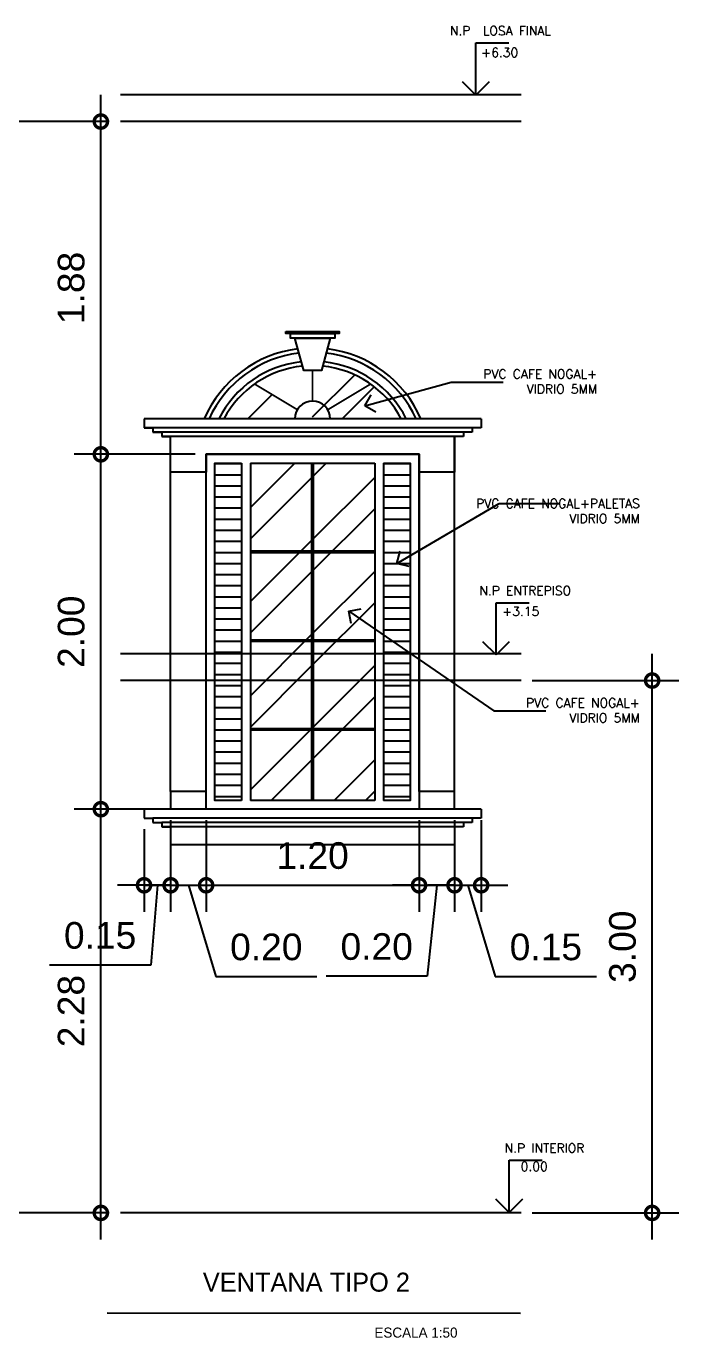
# Model space of a CAD drawing. Header units: inches. Extents: x -370 to 18, y -197 to 199.
# Drawn here: x -224.19 to -220.51, y 40.51 to 47.9 of the extents above; entities that cross this region are included whole.
import ezdxf

# ---------------------------------------------------------------- set-up
doc = ezdxf.new("R2010")
doc.units = ezdxf.units.IN
doc.header["$MEASUREMENT"] = 0
doc.header["$PDMODE"] = 34
doc.header["$PDSIZE"] = 0.2
doc.linetypes.add('DASHED', pattern=[0.75, 0.5, -0.25])
doc.linetypes.add('DASHED2', pattern=[0.375, 0.25, -0.125])
for name, color, linetype in [('CAJETIN', 5, 'DASHED2'), ('MUEBLES', 7, 'Continuous'), ('ventanas', 1, 'Continuous')]:
    doc.layers.add(name, color=color, linetype=linetype)
doc.styles.add('ARIAL', font='arial.ttf', dxfattribs={"height": 0.14})
doc.styles.add('ML', font='ARIALN.TTF')
doc.styles.add('NT_25', font='romans.shx', dxfattribs={"height": 0.0509})
doc.styles.get("Standard").update_dxf_attribs({"font": 'arial.ttf'})
doc.dimstyles.new('DD_20 G', dxfattribs={"dimtxt": 0.08, "dimasz": 0.1, "dimexe": 0.08, "dimexo": 0.04, "dimgap": 0.02, "dimtad": 1, "dimzin": 0, "dimdsep": 46, "dimtxsty": 'ML', "dimblk": 'DOTSMALL', "dimcen": 0.09, "dimdle": 0.08, "dimclrd": 1, "dimclre": 1, "dimclrt": 2, "dimadec": 0, "dimazin": 0, "dimtfac": 1, "dimtofl": 0, "dimtmove": 2, "dimatfit": 3, "dimldrblk": 'OPEN90', "dimfxl": 1, "dimtolj": 1, "dimtzin": 0, "dimarcsym": 0})
doc.dimstyles.new('E100', dxfattribs={"dimtxt": 0.15, "dimasz": 0.15, "dimexe": 0.15, "dimexo": 0.0625, "dimgap": 0.09, "dimtad": 1, "dimzin": 0, "dimdsep": 46, "dimtxsty": 'Standard', "dimblk": 'DOTSMALL', "dimcen": 0.09, "dimdle": 0.15, "dimclrd": 1, "dimclre": 1, "dimclrt": 2, "dimazin": 0, "dimtfac": 1, "dimtofl": 0, "dimtmove": 1, "dimatfit": 1, "dimldrblk": 'OPEN90', "dimfxl": 1, "dimtolj": 1, "dimtzin": 0, "dimarcsym": 0})
pattern_1 = [(45, (-300.73938, 103.2983), (-0.265165, 0.265165), []), (45, (-300.5626, 103.2983), (-0.265165, 0.265165), [])]
pattern_2 = [(0, (-5.599484, 0), (0, 0.0625), [])]
pattern_3 = [(45, (-5.5995, 0), (-0.26516504, 0.26516504), []), (45, (-5.4227, 0), (-0.26516504, 0.26516504), [])]

# ---------------------------------------------------------------- blocks, each defined once
blk = doc.blocks.new('_DotSmall')
at = {"color": 0, "linetype": 'ByBlock', "const_width": 0.5}
blk.add_lwpolyline([(-0.0625, 0, 1), (0.0625, 0, 1)], format="xyb", close=True, dxfattribs=at)
blk = doc.blocks.new('_Open90')
at = {"color": 0, "linetype": 'ByBlock', "lineweight": -2}
for p, q in [((-0.5, 0.5), (0, 0)), ((0, 0), (-1, 0)), ((0, 0), (-0.5, -0.5))]:
    blk.add_line(p, q, dxfattribs=at)
blk = doc.blocks.new('*D432')
at = {"color": 1, "lineweight": -2, "transparency": 16777216}
for p, q in [((-223.7658, 41.065), (-223.7658, 43.64)), ((-223.435, 43.49), (-223.9158, 43.49)), ((-223.7181, 41.215), (-223.9158, 41.215))]:
    blk.add_line(p, q, dxfattribs=at)
at = {"layer": 'DEFPOINTS', "color": 0, "transparency": 16777216}
for p in [(-223.7658, 43.49), (-223.3725, 43.49), (-223.6556, 41.215)]:
    blk.add_point(p, dxfattribs=at)
at = {"color": 1, "lineweight": -2, "transparency": 16777216, "xscale": 0.15, "yscale": 0.15, "zscale": 0.15}
for p, rotation in [((-223.7658, 43.49), 90), ((-223.7658, 41.215), 270)]:
    blk.add_blockref('_DotSmall', p, dxfattribs=dict(at, rotation=rotation))
at = {"color": 2, "transparency": 16777216, "insert": (-223.9324, 42.3525), "char_height": 0.15, "attachment_point": 5, "rotation": 90}
blk.add_mtext('\\A1;2.28', dxfattribs=at)
blk = doc.blocks.new('*D433')
at = {"color": 1, "lineweight": -2, "transparency": 16777216}
for p, q in [((-223.7658, 43.34), (-223.7658, 45.64)), ((-223.235, 45.49), (-223.9158, 45.49)), ((-223.435, 43.49), (-223.9158, 43.49))]:
    blk.add_line(p, q, dxfattribs=at)
at = {"layer": 'DEFPOINTS', "color": 0, "transparency": 16777216}
for p in [(-223.7658, 45.49), (-223.1725, 45.49), (-223.3725, 43.49)]:
    blk.add_point(p, dxfattribs=at)
at = {"color": 1, "lineweight": -2, "transparency": 16777216, "xscale": 0.15, "yscale": 0.15, "zscale": 0.15}
for p, rotation in [((-223.7658, 45.49), 90), ((-223.7658, 43.49), 270)]:
    blk.add_blockref('_DotSmall', p, dxfattribs=dict(at, rotation=rotation))
at = {"color": 2, "transparency": 16777216, "insert": (-223.9324, 44.49), "char_height": 0.15, "attachment_point": 5, "rotation": 90}
blk.add_mtext('\\A1;2.00', dxfattribs=at)
blk = doc.blocks.new('*D434')
at = {"color": 1, "lineweight": -2, "transparency": 16777216}
for p, q in [((-223.7658, 45.34), (-223.7658, 47.515)), ((-223.7181, 47.365), (-223.9158, 47.365)), ((-223.235, 45.49), (-223.9158, 45.49))]:
    blk.add_line(p, q, dxfattribs=at)
at = {"layer": 'DEFPOINTS', "color": 0, "transparency": 16777216}
for p in [(-223.7658, 47.365), (-223.6556, 47.365), (-223.1725, 45.49)]:
    blk.add_point(p, dxfattribs=at)
at = {"color": 1, "lineweight": -2, "transparency": 16777216, "xscale": 0.15, "yscale": 0.15, "zscale": 0.15}
for p, rotation in [((-223.7658, 47.365), 90), ((-223.7658, 45.49), 270)]:
    blk.add_blockref('_DotSmall', p, dxfattribs=dict(at, rotation=rotation))
at = {"color": 2, "transparency": 16777216, "insert": (-223.9324, 46.4275), "char_height": 0.15, "attachment_point": 5, "rotation": 90}
blk.add_mtext('\\A1;1.88', dxfattribs=at)
blk = doc.blocks.new('*D435')
at = {"color": 1, "lineweight": -2, "transparency": 16777216}
for p, q in [((-224.2824, 41.065), (-224.2824, 47.515)), ((-223.7181, 47.365), (-224.4324, 47.365)), ((-223.7181, 41.215), (-224.4324, 41.215))]:
    blk.add_line(p, q, dxfattribs=at)
at = {"layer": 'DEFPOINTS', "color": 0, "transparency": 16777216}
for p in [(-224.2824, 47.365), (-223.6556, 47.365), (-223.6556, 41.215)]:
    blk.add_point(p, dxfattribs=at)
at = {"color": 1, "lineweight": -2, "transparency": 16777216, "xscale": 0.15, "yscale": 0.15, "zscale": 0.15}
for p, rotation in [((-224.2824, 47.365), 90), ((-224.2824, 41.215), 270)]:
    blk.add_blockref('_DotSmall', p, dxfattribs=dict(at, rotation=rotation))
at = {"color": 2, "transparency": 16777216, "insert": (-224.449, 44.29), "char_height": 0.15, "attachment_point": 5, "rotation": 90}
blk.add_mtext('\\A1;6.15', dxfattribs=at)
blk = doc.blocks.new('*D436')
at = {"color": 1, "lineweight": -2, "transparency": 16777216}
for p, q in [((-223.3725, 43.4275), (-223.3725, 42.9113)), ((-223.5225, 43.3775), (-223.5225, 42.9113)), ((-223.5225, 43.0613), (-223.6725, 43.0613)), ((-223.5225, 43.0613), (-223.3725, 43.0613)), ((-223.4475, 43.0613), (-223.4845, 42.6115)), ((-223.3725, 43.0613), (-223.2225, 43.0613)), ((-223.4845, 42.6115), (-224.0552, 42.6115))]:
    blk.add_line(p, q, dxfattribs=at)
at = {"layer": 'DEFPOINTS', "color": 0, "transparency": 16777216}
for p in [(-223.3725, 43.49), (-223.5225, 43.44), (-223.3725, 43.0613)]:
    blk.add_point(p, dxfattribs=at)
at = {"color": 1, "lineweight": -2, "transparency": 16777216, "xscale": 0.15, "yscale": 0.15, "zscale": 0.15}
blk.add_blockref('_DotSmall', (-223.5225, 43.0613), dxfattribs=at)
at = {"color": 1, "lineweight": -2, "transparency": 16777216, "xscale": 0.15, "yscale": 0.15, "zscale": 0.15, "rotation": 180}
blk.add_blockref('_DotSmall', (-223.3725, 43.0613), dxfattribs=at)
at = {"color": 2, "transparency": 16777216, "insert": (-223.7699, 42.7781), "char_height": 0.15, "attachment_point": 5}
blk.add_mtext('\\A1;0.15', dxfattribs=at)
blk = doc.blocks.new('*D437')
at = {"color": 1, "lineweight": -2, "transparency": 16777216}
for p, q in [((-223.3725, 43.4275), (-223.3725, 42.9113)), ((-223.1725, 43.4275), (-223.1725, 42.9113)), ((-223.3725, 43.0613), (-223.5225, 43.0613)), ((-223.3725, 43.0613), (-223.1725, 43.0613)), ((-223.2725, 43.0613), (-223.1181, 42.5465)), ((-223.1725, 43.0613), (-223.0225, 43.0613)), ((-223.1181, 42.5465), (-222.549, 42.5465))]:
    blk.add_line(p, q, dxfattribs=at)
at = {"layer": 'DEFPOINTS', "color": 0, "transparency": 16777216}
for p in [(-223.3725, 43.49), (-223.1725, 43.49), (-223.1725, 43.0613)]:
    blk.add_point(p, dxfattribs=at)
at = {"color": 1, "lineweight": -2, "transparency": 16777216, "xscale": 0.15, "yscale": 0.15, "zscale": 0.15}
blk.add_blockref('_DotSmall', (-223.3725, 43.0613), dxfattribs=at)
at = {"color": 1, "lineweight": -2, "transparency": 16777216, "xscale": 0.15, "yscale": 0.15, "zscale": 0.15, "rotation": 180}
blk.add_blockref('_DotSmall', (-223.1725, 43.0613), dxfattribs=at)
at = {"color": 2, "transparency": 16777216, "insert": (-222.8335, 42.7131), "char_height": 0.15, "attachment_point": 5}
blk.add_mtext('\\A1;0.20', dxfattribs=at)
blk = doc.blocks.new('*D438')
at = {"color": 1, "lineweight": -2, "transparency": 16777216}
for p, q in [((-223.1725, 43.4275), (-223.1725, 42.9113)), ((-221.9725, 43.4275), (-221.9725, 42.9113)), ((-223.3225, 43.0613), (-221.8225, 43.0613))]:
    blk.add_line(p, q, dxfattribs=at)
at = {"layer": 'DEFPOINTS', "color": 0, "transparency": 16777216}
for p in [(-223.1725, 43.49), (-221.9725, 43.49), (-221.9725, 43.0613)]:
    blk.add_point(p, dxfattribs=at)
at = {"color": 1, "lineweight": -2, "transparency": 16777216, "xscale": 0.15, "yscale": 0.15, "zscale": 0.15, "rotation": 180}
blk.add_blockref('_DotSmall', (-223.1725, 43.0613), dxfattribs=at)
at = {"color": 1, "lineweight": -2, "transparency": 16777216, "xscale": 0.15, "yscale": 0.15, "zscale": 0.15}
blk.add_blockref('_DotSmall', (-221.9725, 43.0613), dxfattribs=at)
at = {"color": 2, "transparency": 16777216, "insert": (-222.5725, 43.2279), "char_height": 0.15, "attachment_point": 5}
blk.add_mtext('\\A1;1.20', dxfattribs=at)
blk = doc.blocks.new('*D439')
at = {"color": 1, "lineweight": -2, "transparency": 16777216}
for p, q in [((-221.9725, 43.4275), (-221.9725, 42.9113)), ((-221.7725, 43.4275), (-221.7725, 42.9113)), ((-221.9725, 43.0613), (-222.1225, 43.0613)), ((-221.9725, 43.0613), (-221.7725, 43.0613)), ((-221.8725, 43.0613), (-221.9266, 42.5486)), ((-221.7725, 43.0613), (-221.6225, 43.0613)), ((-221.9266, 42.5486), (-222.4957, 42.5486))]:
    blk.add_line(p, q, dxfattribs=at)
at = {"layer": 'DEFPOINTS', "color": 0, "transparency": 16777216}
for p in [(-221.9725, 43.49), (-221.7725, 43.49), (-221.7725, 43.0613)]:
    blk.add_point(p, dxfattribs=at)
at = {"color": 1, "lineweight": -2, "transparency": 16777216, "xscale": 0.15, "yscale": 0.15, "zscale": 0.15}
blk.add_blockref('_DotSmall', (-221.9725, 43.0613), dxfattribs=at)
at = {"color": 1, "lineweight": -2, "transparency": 16777216, "xscale": 0.15, "yscale": 0.15, "zscale": 0.15, "rotation": 180}
blk.add_blockref('_DotSmall', (-221.7725, 43.0613), dxfattribs=at)
at = {"color": 2, "transparency": 16777216, "insert": (-222.2112, 42.7152), "char_height": 0.15, "attachment_point": 5}
blk.add_mtext('\\A1;0.20', dxfattribs=at)
blk = doc.blocks.new('*D440')
at = {"color": 1, "lineweight": -2, "transparency": 16777216}
for p, q in [((-221.7725, 43.4275), (-221.7725, 42.9113)), ((-221.6225, 43.4275), (-221.6225, 42.9113)), ((-221.7725, 43.0613), (-221.9225, 43.0613)), ((-221.7725, 43.0613), (-221.6225, 43.0613)), ((-221.6975, 43.0613), (-221.5431, 42.5465)), ((-221.6225, 43.0613), (-221.4725, 43.0613)), ((-221.5431, 42.5465), (-220.9723, 42.5465))]:
    blk.add_line(p, q, dxfattribs=at)
at = {"layer": 'DEFPOINTS', "color": 0, "transparency": 16777216}
for p in [(-221.7725, 43.49), (-221.6225, 43.49), (-221.6225, 43.0613)]:
    blk.add_point(p, dxfattribs=at)
at = {"color": 1, "lineweight": -2, "transparency": 16777216, "xscale": 0.15, "yscale": 0.15, "zscale": 0.15}
blk.add_blockref('_DotSmall', (-221.7725, 43.0613), dxfattribs=at)
at = {"color": 1, "lineweight": -2, "transparency": 16777216, "xscale": 0.15, "yscale": 0.15, "zscale": 0.15, "rotation": 180}
blk.add_blockref('_DotSmall', (-221.6225, 43.0613), dxfattribs=at)
at = {"color": 2, "transparency": 16777216, "insert": (-221.2577, 42.7131), "char_height": 0.15, "attachment_point": 5}
blk.add_mtext('\\A1;0.15', dxfattribs=at)
blk = doc.blocks.new('*D441')
at = {"color": 1, "lineweight": -2, "transparency": 16777216}
for p, q in [((-220.6587, 41.065), (-220.6587, 44.365)), ((-221.3347, 44.215), (-220.5087, 44.215)), ((-221.3347, 41.215), (-220.5087, 41.215))]:
    blk.add_line(p, q, dxfattribs=at)
at = {"layer": 'DEFPOINTS', "color": 0, "transparency": 16777216}
for p in [(-221.3972, 44.215), (-220.6587, 44.215), (-221.3972, 41.215)]:
    blk.add_point(p, dxfattribs=at)
at = {"color": 1, "lineweight": -2, "transparency": 16777216, "xscale": 0.15, "yscale": 0.15, "zscale": 0.15}
for p, rotation in [((-220.6587, 44.215), 90), ((-220.6587, 41.215), 270)]:
    blk.add_blockref('_DotSmall', p, dxfattribs=dict(at, rotation=rotation))
at = {"color": 2, "transparency": 16777216, "insert": (-220.8253, 42.715), "char_height": 0.15, "attachment_point": 5, "rotation": 90}
blk.add_mtext('\\A1;3.00', dxfattribs=at)

msp = doc.modelspace()

# ---------------------------------------------------------------- hatches: boundary and pattern name
at = {"transparency": 33554610}
h = msp.add_hatch(dxfattribs=at)
h.set_pattern_fill('ANSI32', color=8)
h.set_pattern_definition(pattern_1)
h.paths.add_polyline_path([(-222.57253, 45.96228), (-222.52253, 45.96228), (-222.51571, 45.98713, -0.1293594), (-222.24558, 45.88616), (-222.57253, 45.68999)])
h = msp.add_hatch(dxfattribs=at)
h.set_pattern_fill('ANSI32', color=8)
h.set_pattern_definition(pattern_1)
h.paths.add_polyline_path([(-222.89948, 45.88616), (-222.57253, 45.68999), (-223.07253, 45.68999, -0.1169867)])
h = msp.add_hatch(dxfattribs=at)
h.set_pattern_fill('ANSI32', color=8)
h.set_pattern_definition(pattern_1)
h.paths.add_polyline_path([(-222.24558, 45.88616, -0.1169867), (-222.07253, 45.68999), (-222.57253, 45.68999)])
h = msp.add_hatch()
h.set_pattern_fill('LINE', color=1, scale=0.5)
h.set_pattern_definition(pattern_2)
h.paths.add_polyline_path([(-222.97253, 45.43999), (-223.12253, 45.43999), (-223.12253, 43.53999), (-222.97253, 43.53999)])
h = msp.add_hatch(dxfattribs=at)
h.set_pattern_fill('ANSI32', color=8)
h.set_pattern_definition(pattern_3)
h.paths.add_polyline_path([(-222.92253, 43.53999), (-222.57253, 43.53999), (-222.57253, 45.43999), (-222.92253, 45.43999)])
h = msp.add_hatch(dxfattribs=at)
h.set_pattern_fill('ANSI32', color=8)
h.set_pattern_definition(pattern_3)
h.paths.add_polyline_path([(-222.22253, 45.43999), (-222.57253, 45.43999), (-222.57253, 43.53999), (-222.22253, 43.53999)])
h = msp.add_hatch()
h.set_pattern_fill('LINE', color=1, scale=0.5)
h.set_pattern_definition(pattern_2)
h.paths.add_polyline_path([(-222.17253, 43.53999), (-222.02253, 43.53999), (-222.02253, 45.43999), (-222.17253, 45.43999)])

# ---------------------------------------------------------------- linework, layer by layer
at = {"color": 4}
for p, q in [((-221.39724, 47.51499), (-223.65563, 47.51499)), ((-221.39724, 44.36499), (-223.65563, 44.36499)), ((-221.39724, 41.21499), (-223.65563, 41.21499))]:
    msp.add_line(p, q, dxfattribs=at)
at = {"color": 8}
for p, q in [((-221.39724, 47.36499), (-223.65563, 47.36499)), ((-221.39724, 44.21499), (-223.65563, 44.21499))]:
    msp.add_line(p, q, dxfattribs=at)
at = {"color": 3}
for p, q in [((-221.62253, 45.68999), (-223.52253, 45.68999)), ((-223.52253, 45.68999), (-223.52253, 45.63999)), ((-223.52253, 45.68999), (-223.52253, 45.63999)), ((-221.62253, 45.68999), (-221.62253, 45.63999)), ((-221.67253, 45.63999), (-223.52253, 45.63999)), ((-223.52253, 45.63999), (-223.47253, 45.63999)), ((-223.52253, 45.63999), (-223.47253, 45.63999)), ((-223.47253, 45.63999), (-223.47253, 45.61499)), ((-223.47253, 45.63999), (-223.47253, 45.61499)), ((-223.47253, 45.61499), (-223.42253, 45.61499)), ((-221.67253, 45.61499), (-223.47253, 45.61499)), ((-223.42253, 45.61499), (-223.42253, 45.58999)), ((-221.67253, 45.61499), (-221.72253, 45.61499)), ((-221.72253, 45.61499), (-221.72253, 45.58999)), ((-221.62253, 45.63999), (-221.67253, 45.63999)), ((-221.67253, 45.63999), (-221.67253, 45.61499)), ((-221.72253, 45.58999), (-223.42253, 45.58999)), ((-223.42253, 45.58999), (-223.37253, 45.58999)), ((-221.72253, 45.58999), (-221.77253, 45.58999)), ((-221.62253, 43.48999), (-223.52253, 43.48999)), ((-223.52253, 43.48999), (-223.52253, 43.43999)), ((-221.62253, 43.48999), (-221.62253, 43.43999)), ((-223.52253, 43.43999), (-223.47253, 43.43999)), ((-221.67253, 43.43999), (-223.47253, 43.43999)), ((-223.47253, 43.43999), (-223.47253, 43.41499)), ((-223.47253, 43.41499), (-223.42253, 43.41499)), ((-221.67253, 43.41499), (-223.42253, 43.41499)), ((-223.42253, 43.41499), (-223.42253, 43.38999)), ((-221.72253, 43.38999), (-223.42253, 43.38999)), ((-223.42253, 43.38999), (-223.37253, 43.38999)), ((-223.37253, 43.38999), (-223.37253, 43.28999)), ((-221.72253, 43.38999), (-221.77253, 43.38999)), ((-221.77253, 43.38999), (-221.77253, 43.28999)), ((-221.72253, 43.41499), (-221.72253, 43.38999)), ((-221.67253, 43.41499), (-221.72253, 43.41499)), ((-221.62253, 43.43999), (-221.67253, 43.43999)), ((-221.67253, 43.43999), (-221.67253, 43.41499)), ((-221.77253, 43.28999), (-223.37253, 43.28999))]:
    msp.add_line(p, q, dxfattribs=at)
at = {"color": 2}
for p, q in [((-221.77253, 43.58999), (-221.77253, 45.58999)), ((-223.17253, 43.58999), (-223.17253, 45.48999)), ((-221.97253, 43.58999), (-221.97253, 45.48999)), ((-223.37253, 43.58999), (-223.37253, 45.38999)), ((-222.97253, 45.43999), (-222.97253, 43.53999)), ((-222.92253, 45.43999), (-222.92253, 43.53999)), ((-222.22253, 45.43999), (-222.22253, 43.53999)), ((-222.17253, 45.43999), (-222.17253, 43.53999)), ((-221.77253, 43.58999), (-221.97253, 43.58999)), ((-223.73084, 40.65123), (-221.40164, 40.65089))]:
    msp.add_line(p, q, dxfattribs=at)
at = {"color": 8, "linetype": 'DASHED', "lineweight": 5, "ltscale": 0.1, "transparency": 33554610}
msp.add_line((-223.17253, 44.01499), (-223.17253, 43.48999), dxfattribs=at)
at = {"color": 2}
msp.add_lwpolyline([(-223.17253, 45.48999), (-221.97253, 45.48999), (-221.97253, 43.48999), (-223.17253, 43.48999)], close=True, dxfattribs=at)
for points in [[(-222.97253, 43.53999), (-223.12253, 43.53999), (-223.12253, 45.43999), (-222.97253, 45.43999)], [(-222.92253, 45.43999), (-222.22253, 45.43999)], [(-222.17253, 45.43999), (-222.02253, 45.43999), (-222.02253, 43.53999), (-222.17253, 43.53999)], [(-222.22253, 43.53999), (-222.92253, 43.53999)]]:
    msp.add_lwpolyline(points, dxfattribs=at)
at = {"const_width": 0.02}
for points in [[(-222.57253, 45.43999), (-222.57253, 43.53999)], [(-222.92253, 44.93999), (-222.92253, 44.93999), (-222.22253, 44.93999)], [(-222.92253, 44.43999), (-222.92253, 44.43999), (-222.22253, 44.43999)], [(-222.92253, 43.93999), (-222.92253, 43.93999), (-222.22253, 43.93999)]]:
    msp.add_lwpolyline(points, dxfattribs=at)
at = {"color": 3}
for radius, start, end in [(0.66667, 97.201768, 156.421822), (0.64167, 96.882651, 155.443875), (0.64167, 24.556125, 83.117349), (0.66667, 23.578178, 82.798232), (0.59167, 96.162531, 153.211125), (0.56667, 95.754174, 151.927513), (0.56667, 28.072487, 84.245826), (0.59167, 26.788875, 83.837469)]:
    msp.add_arc((-222.57253, 45.42332), radius, start, end, dxfattribs=at)
at = {"color": 6}
msp.add_arc((-222.57253, 45.68999), 0.1, 0, 180, dxfattribs=at)
msp.add_arc((-222.57253, 45.68999), 0.1, 0, 180, dxfattribs=at)
at = {"layer": 'MUEBLES', "color": 4}
for points in [[(-222.72253, 46.18292), (-222.42253, 46.18292), (-222.42253, 46.17042), (-222.72253, 46.17042)], [(-222.69753, 46.17042), (-222.44753, 46.17042), (-222.44753, 46.14462), (-222.69753, 46.14462)]]:
    msp.add_lwpolyline(points, close=True, dxfattribs=at)
msp.add_lwpolyline([(-222.67253, 46.14462), (-222.47253, 46.14462), (-222.52253, 45.96228), (-222.62253, 45.96228), (-222.67253, 46.14462)], dxfattribs=at)
at = {"layer": 'MUEBLES', "const_width": 0.01}
for points in [[(-222.57253, 45.96228), (-222.57253, 45.78999)], [(-222.65828, 45.74144), (-222.89948, 45.88616)], [(-222.48678, 45.74144), (-222.24558, 45.88616)]]:
    msp.add_lwpolyline(points, dxfattribs=at)
at = {"layer": 'MUEBLES', "color": 3}
for points in [[(-221.77253, 45.58999), (-221.77253, 45.38999), (-221.97253, 45.38999), (-221.97253, 45.48999), (-222.4406, 45.48999), (-222.4406, 45.48999), (-222.6406, 45.48999), (-222.6406, 45.48999), (-223.17253, 45.48999), (-223.17253, 45.38999), (-223.37253, 45.38999), (-223.37253, 45.58999)], [(-223.17253, 43.48999), (-223.17253, 43.58999), (-223.37253, 43.58999), (-223.37253, 43.48999)], [(-221.77253, 43.48999), (-221.77253, 43.58999), (-221.97253, 43.58999), (-221.97253, 43.48999)]]:
    msp.add_lwpolyline(points, dxfattribs=at)

# ---------------------------------------------------------------- texts
at = {"layer": 'CAJETIN', "color": 1, "insert": (-222.60739, 40.82413), "char_height": 0.1068674, "attachment_point": 5, "style": 'ARIAL'}
msp.add_mtext('{\\fBankGothic Lt BT|b0|i0|c0|p34;\\C3;VENTANA TIPO 2}', dxfattribs=at)
at = {"layer": 'CAJETIN', "color": 2, "insert": (-222.22399, 40.569), "char_height": 0.0567635, "width": 3.5512359, "attachment_point": 1, "style": 'ARIAL'}
msp.add_mtext('{\\fBankGothic Lt BT|b0|i0|c0|p34;ESCALA 1:50}', dxfattribs=at)
at = {"layer": 'ventanas', "color": 3, "char_height": 0.0509, "width": 1.0115409, "attachment_point": 3, "style": 'NT_25'}
for s, insert in [('N.P  LOSA FINAL', (-221.2292, 47.90238)), ('+6.30', (-221.41344, 47.77977)), ('PVC CAFE NOGAL+\\PVIDRIO 5MM', (-220.96871, 45.96798)), ('PVC CAFE NOGAL+PALETAS VIDRIO 5MM', (-220.72809, 45.23833)), ('N.P ENTREPISO', (-221.11548, 44.7468)), ('+3.15', (-221.29486, 44.63021)), ('PVC CAFE NOGAL+\\PVIDRIO 5MM', (-220.72809, 44.11496)), ('N.P INTERIOR', (-221.0406, 41.60571)), ('0.00', (-221.24709, 41.50209))]:
    msp.add_mtext(s, dxfattribs=dict(at, insert=insert))

# ---------------------------------------------------------------- dimensions: what is measured, and where the dimension line sits
for base, p1, p2, picture, middle in [((-224.28242, 47.36499), (-223.65563, 41.21499), (-223.65563, 47.36499), '*D435', (-224.44901, 44.28999)), ((-223.7657927863, 47.3649874608), (-223.1725275562, 45.4899874608), (-223.6556346877, 47.3649874608), '*D434', (-223.9323787345, 46.4274874608)), ((-223.76579, 45.48999), (-223.37253, 43.48999), (-223.17253, 45.48999), '*D433', (-223.93238, 44.48999)), ((-220.65868, 44.21499), (-221.39724, 41.21499), (-221.39724, 44.21499), '*D441', (-220.82531, 42.71499)), ((-223.7657927863, 43.4899874608), (-223.6556346877, 41.2149874608), (-223.3725275562, 43.4899874608), '*D432', (-223.9323787345, 42.3524874608))]:
    dim = msp.add_linear_dim(base=base, p1=p1, p2=p2, angle=90, dimstyle='E100')
    dim.commit()
    dim.dimension.update_dxf_attribs({"geometry": picture, "text_midpoint": middle})
for base, p1, p2, picture, middle in [((-223.37253, 43.06129), (-223.52253, 43.43999), (-223.37253, 43.48999), '*D436', (-223.57448, 42.61151)), ((-221.77253, 43.06129), (-221.97253, 43.48999), (-221.77253, 43.48999), '*D439', (-222.01661, 42.54862))]:
    dim = msp.add_linear_dim(base=base, p1=p1, p2=p2, dimstyle='E100')
    dim.commit()
    dim.dimension.update_dxf_attribs({"geometry": picture, "text_midpoint": middle, "dimtype": 160})
for base, p1, p2, picture, middle in [((-223.17253, 43.06129), (-223.37253, 43.48999), (-223.17253, 43.48999), '*D437', (-223.0281, 42.71312)), ((-221.97253, 43.06129), (-223.17253, 43.48999), (-221.97253, 43.48999), '*D438', (-222.57253, 43.22787)), ((-221.62253, 43.06129), (-221.77253, 43.48999), (-221.62253, 43.48999), '*D440', (-221.4531, 42.71312))]:
    dim = msp.add_linear_dim(base=base, p1=p1, p2=p2, dimstyle='E100')
    dim.commit()
    dim.dimension.update_dxf_attribs({"geometry": picture, "text_midpoint": middle})

# ---------------------------------------------------------------- leaders
at = {"layer": 'ventanas'}
for points, dimstyle in [([(-221.65241, 47.51477), (-221.65241, 47.80827), (-221.46627, 47.80827)], 'E100'), ([(-222.27779, 45.76282), (-221.79235, 45.89706), (-221.49786, 45.89706)], 'DD_20 G'), ([(-222.09753, 44.875), (-221.52085, 45.21344), (-221.17843, 45.21344)], 'DD_20 G'), ([(-221.53868, 44.35918), (-221.53868, 44.65269), (-221.35254, 44.65269)], 'E100'), ([(-222.36816, 44.60574), (-221.55173, 44.04404), (-221.25724, 44.04404)], 'DD_20 G'), ([(-221.4638, 41.2181), (-221.4638, 41.5116), (-221.27767, 41.5116)], 'E100')]:
    msp.add_leader(points, dimstyle=dimstyle, dxfattribs=at)

doc.saveas('drawing.dxf')
